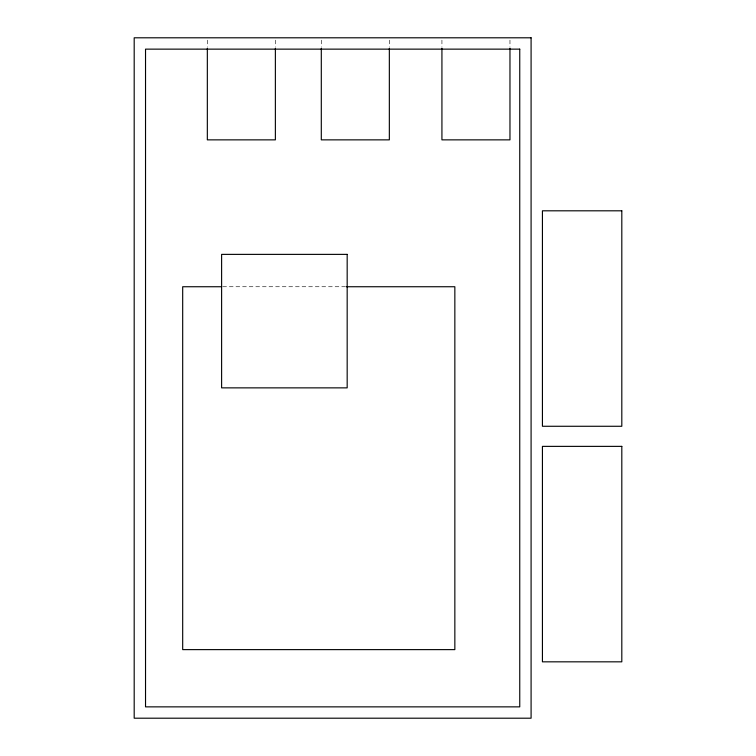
<?xml version="1.0" encoding="UTF-8"?>
<svg xmlns="http://www.w3.org/2000/svg" width="756" height="756" viewBox="0 0 756 756"><rect width="100%" height="100%" fill="white"/><g stroke="black" fill="none" stroke-linecap="round" stroke-linejoin="round"><path stroke-width="0.57" stroke-dasharray="3.78 2.83" d="M222.746 286.741L346.456 286.741M509.969 40.144L509.969 47.184M441.929 40.144L441.929 47.184M389.34 40.144L389.34 47.184M321.3 40.144L321.3 47.184M275.373 40.144L275.373 47.184M207.333 40.144L207.333 47.184"/><path stroke-width="1.13" d="M221.565 286.741L182.687 286.741L182.687 649.621L454.847 649.621L454.847 286.741L346.456 286.741M509.969 48.356L509.969 139.86L441.929 139.86L441.929 48.356M389.34 48.356L389.34 139.86L321.3 139.86L321.3 48.356M275.373 48.356L275.373 139.86L207.333 139.86L207.333 48.356M531.09 37.8L134.19 37.8L134.19 718.2L531.09 718.2L531.09 37.8M519.75 49.14L145.53 49.14L145.53 706.86L519.75 706.86L519.75 49.14M621.81 210.811L542.43 210.811L542.43 426.271L621.81 426.271L621.81 210.811M347.174 254.375L221.612 254.375L221.612 387.866L347.174 387.866L347.174 254.375M621.81 446.371L542.43 446.371L542.43 661.831L621.81 661.831L621.81 446.371"/></g></svg>
